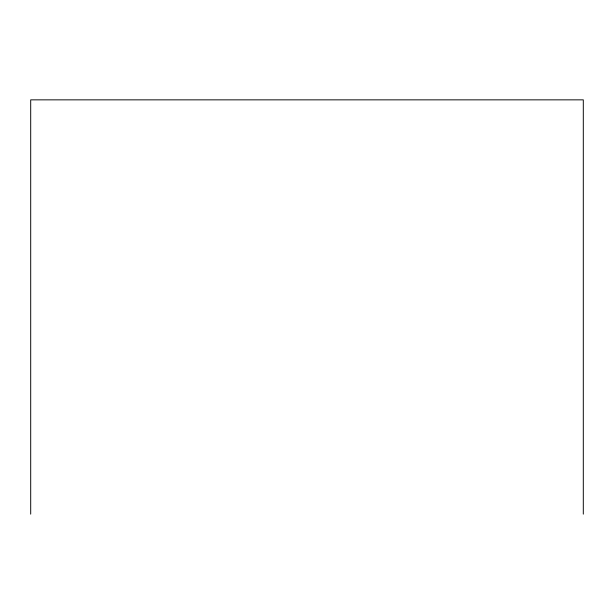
<?xml version="1.0" encoding="UTF-8"?>
<svg xmlns="http://www.w3.org/2000/svg" width="614" height="614" viewBox="0 0 614 614"><rect width="100%" height="100%" fill="white"/><g stroke="black" fill="none" stroke-linecap="round" stroke-linejoin="round"><path stroke-width="0.92" d="M583.3 514.148L583.3 99.852L30.7 99.852L30.7 514.148"/></g></svg>
